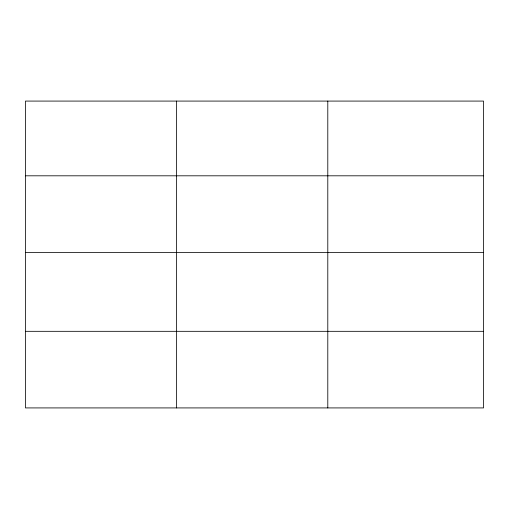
<?xml version="1.0" encoding="UTF-8"?>
<svg xmlns="http://www.w3.org/2000/svg" width="509" height="509" viewBox="0 0 509 509"><rect width="100%" height="100%" fill="white"/><g stroke="black" fill="none" stroke-linecap="round" stroke-linejoin="round"><path stroke-width="0.76" d="M483.55 252.407L483.55 101.081L25.45 101.081L25.45 407.919L483.55 407.919L483.55 252.407L25.45 252.407M25.45 175.809L483.55 175.809M25.45 331.321L483.55 331.321M327.796 101.081L327.796 407.919M176.623 101.081L176.623 407.919"/></g></svg>
